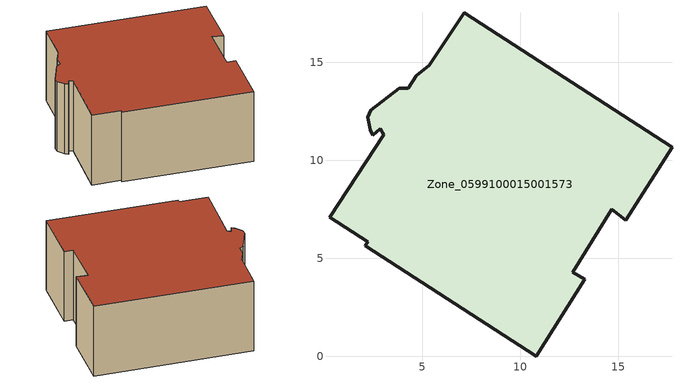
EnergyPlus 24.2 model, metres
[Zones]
Zone_0599100015001573
 floor ground (C_G): 4.27,13.68 4.67,14.32 5.36,14.85 7.13,17.54 17.74,10.68 15.39,6.94 14.66,7.5 12.67,4.3 13.3,3.92 10.81,0 2.08,5.64 2.21,5.84 0.26,7.1 3.03,11.31 2.86,11.6 2.46,11.29 2.33,11.55 2.22,12.2 2.36,12.55 3.83,13.67 z0.89
 wall outside (C_F): 2.22,12.2 2.33,11.55 2.46,11.29 2.86,11.6 3.03,11.31 0.26,7.1 2.21,5.84 2.08,5.64 10.81,0 13.3,3.92 12.67,4.3 14.66,7.5 15.39,6.94 17.74,10.68 7.13,17.54 5.36,14.85 4.67,14.32 4.27,13.68 3.83,13.67 2.36,12.55 2.22,12.2 z0.89:7.12
 roof outside (C_R): 3.03,11.31 0.26,7.1 2.21,5.84 2.08,5.64 10.81,0 13.3,3.92 12.67,4.3 14.66,7.5 15.39,6.94 17.74,10.68 7.13,17.54 5.36,14.85 4.67,14.32 4.27,13.68 3.83,13.67 2.36,12.55 2.22,12.2 2.33,11.55 2.46,11.29 2.86,11.6 z7.12
[BUILDING]
Pand.0599100015001573: North Axis=0; Terrain=City; Loads Convergence Tolerance Value=0.04; Temperature Convergence Tolerance Value=0.4; Solar Distribution=FullExterior; Maximum Number of Warmup Days=25; Minimum Number of Warmup Days=1
[Site:Location]
Rotterdam.The.Hague.AP_ZH_NLD Design_Conditions: Latitude=51.96; Longitude=4.45; Time Zone=1; Elevation=-4.5
[SITE:GROUNDTEMPERATURE:BUILDINGSURFACE]
18, 18, 18, 18, 18, 18, 18, 18, 18, 18, 18, 18
[MATERIAL] Thermal Absorptance=0.9; Solar Absorptance=0.7; Visible Absorptance=0.7
Name | Roughness | Thickness | Conductivity | Density | Specific Heat
G.D.1975-1991 | MediumSmooth | 0.15 | 0.288461 | 540 | 1210
F.D.1975-1991 | Rough | 0.3 | 0.230769 | 1920 | 840
R.D.1975-1991 | MediumRough | 0.2 | 0.153846 | 1500 | 1000
[CONSTRUCTION]
C_G: G.D.1975-1991
C_F: F.D.1975-1991
C_R: R.D.1975-1991
[ZONE]
Zone_0599100015001573: Type=1; Multiplier=1; Ceiling Height=Autocalculate; Volume=Autocalculate; Floor Area=autocalculate; Part of Total Floor Area=Yes
[ZONEINFILTRATION:DESIGNFLOWRATE]
Infil_Zone_0599100015001573: Zone or ZoneList or Space or SpaceList=Zone_0599100015001573; Schedule=AlwaysOn; Design Flow Rate Calculation Method=Flow/Area; Flow Rate per Floor Area=0.0042; Constant Term Coefficient=1; Temperature Term Coefficient=0; Velocity Term Coefficient=0; Velocity Squared Term Coefficient=0
[HVACTEMPLATE:ZONE:IDEALLOADSAIRSYSTEM]
Zone_0599100015001573: Maximum Heating Supply Air Temperature=50; Minimum Cooling Supply Air Temperature=13; Maximum Heating Supply Air Humidity Ratio=0.0156; Minimum Cooling Supply Air Humidity Ratio=0.0077; Heating Limit=NoLimit; Cooling Limit=NoLimit; Dehumidification Control Type=ConstantSensibleHeatRatio; Cooling Sensible Heat Ratio=0.7; Dehumidification Setpoint=60; Humidification Control Type=None; Humidification Setpoint=30; Outdoor Air Method=None; Outdoor Air Flow Rate per Person=0.00944; Outdoor Air Flow Rate per Zone Floor Area=0; Outdoor Air Flow Rate per Zone=0; Demand Controlled Ventilation Type=None; Outdoor Air Economizer Type=NoEconomizer; Heat Recovery Type=None; Sensible Heat Recovery Effectiveness=0.7; Latent Heat Recovery Effectiveness=0.65
[ZONECONTROL:THERMOSTAT]
ThermostatControl_Zone_0599100015001573: Zone or ZoneList=Zone_0599100015001573; Control Type Schedule=DualSetpointControlType; Control 1=Thermostat_Zone_0599100015001573; Temperature Difference Between Cutout And Setpoint=0
[THERMOSTATSETPOINT:DUALSETPOINT]
Thermostat_Zone_0599100015001573: Heating Setpoint Temperature Schedule=HeatingSetpoint_Zone_0599100015001573; Cooling Setpoint Temperature Schedule=CoolingSetpoint_Zone_0599100015001573
[SCHEDULE:COMPACT]
HeatingSetpoint_Zone_0599100015001573: Through: 12/31, For: AllDays, Until: 24:00, 21
CoolingSetpoint_Zone_0599100015001573: Through: 12/31, For: AllDays, Until: 24:00, 24
DualSetpointControlType: Through: 12/31, For: AllDays, Until: 24:00, 4
AlwaysOn: Through: 12/31, For: AllDays, Until: 24:00, 1
